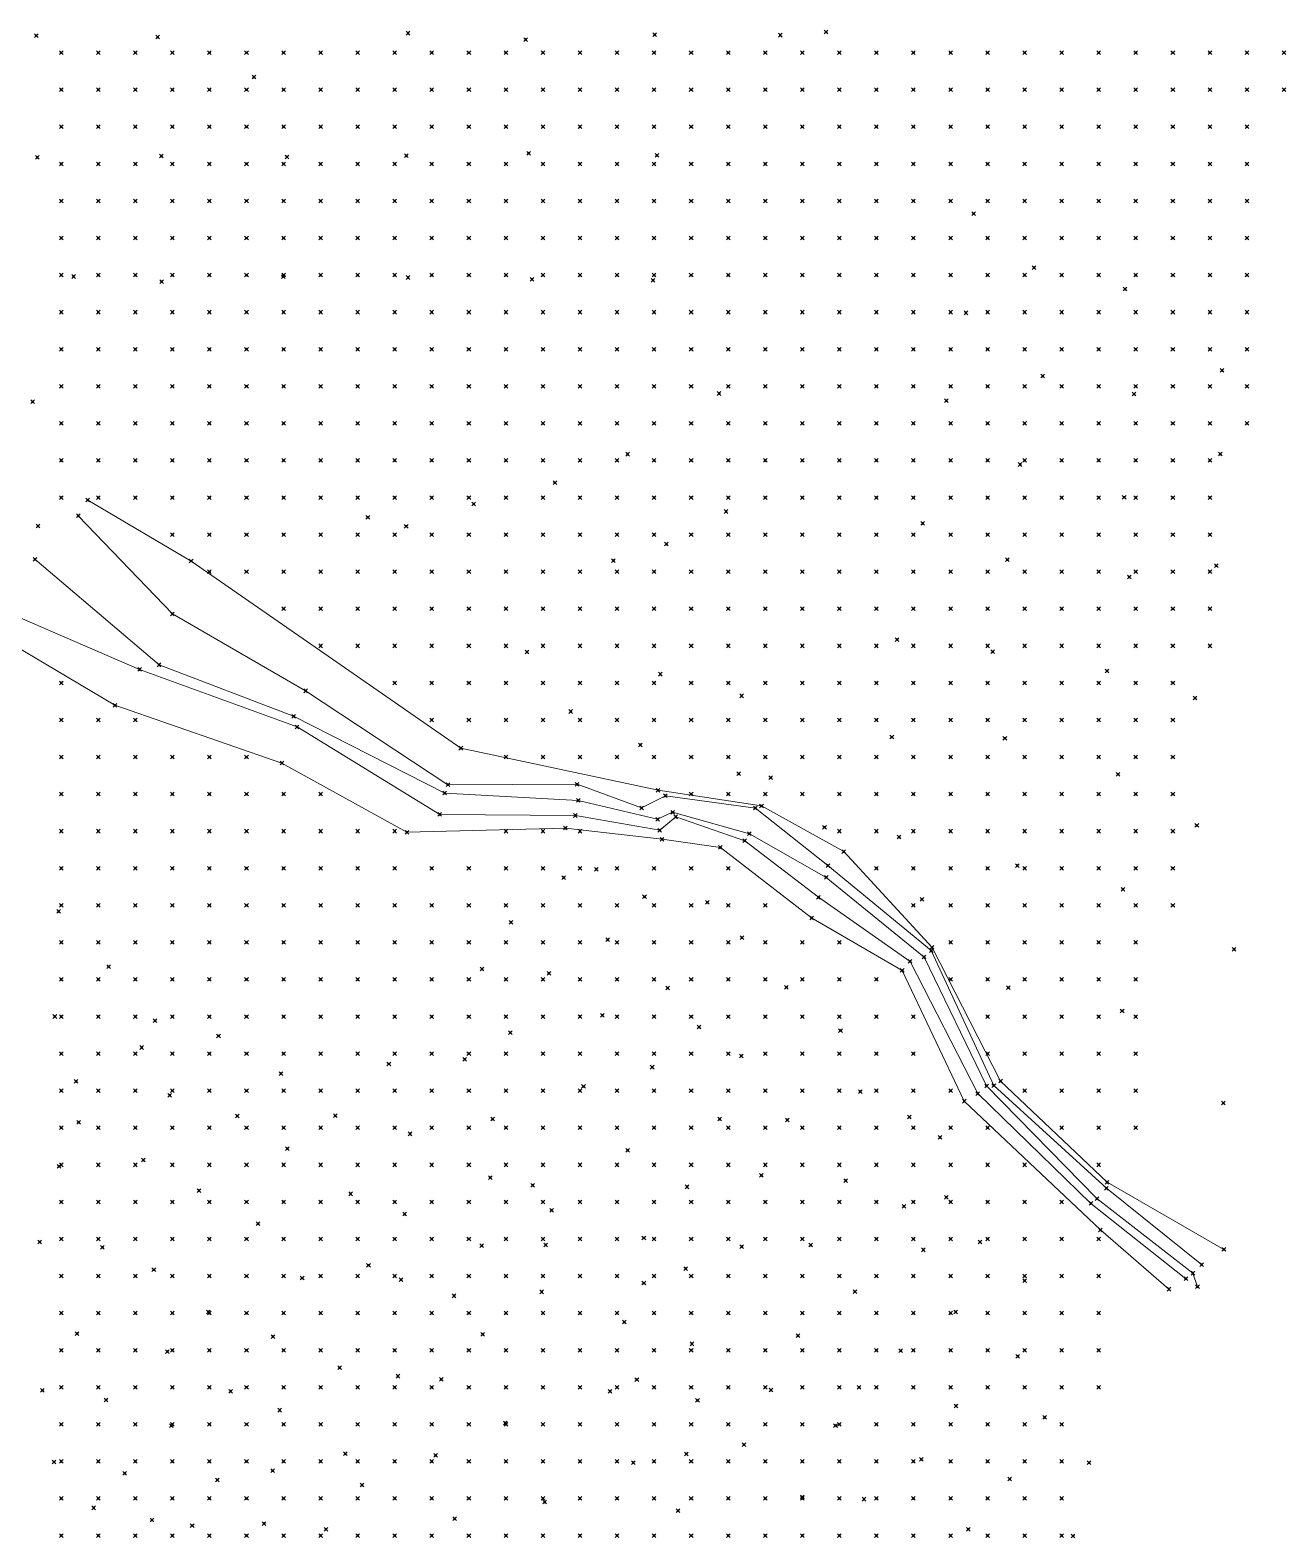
# Model space of a CAD drawing. Header units: metres. Extents: x 441556 to 446409, y 432338 to 461058.
# Drawn here: x 444402 to 444503.6, y 445588.4 to 445710.3 of the extents above; entities that cross this region are included whole.
import ezdxf

# ---------------------------------------------------------------- set-up
doc = ezdxf.new("R2010")
doc.units = ezdxf.units.M
doc.header["$MEASUREMENT"] = 0
doc.header["$PDMODE"] = 35
doc.header["$PDSIZE"] = 0.15
for name, color, linetype, lineweight in [('DTM-BRE-RevN_GRP_FIRUL APEI', 2, 'Continuous', 0), ('DTM-BRE-RevN_GRP_RAU', 2, 'Continuous', 0), ('DTM-BRE-RevN_GRP_TALUZ SUS', 2, 'Continuous', 0), ('DTM-NOK-RevN_LIDAR_co_lidar', 91, 'Continuous', 0), ('DTM-NOK-RevN_RTK', 32, 'Continuous', 0)]:
    doc.layers.add(name, color=color, linetype=linetype, lineweight=lineweight)

msp = doc.modelspace()

# ---------------------------------------------------------------- linework, layer by layer
at = {"layer": 'DTM-BRE-RevN_GRP_FIRUL APEI'}
for p, q in [((444412.394, 445658.998, 356.023), (444402.347, 445667.534, 354.566)), ((444423.278, 445654.833, 356.999), (444412.394, 445658.998, 356.023)), ((444435.517, 445648.619, 360.01), (444423.278, 445654.833, 356.999)), ((444446.33, 445648.023, 361.803), (444435.517, 445648.619, 360.01)), ((444452.743, 445646.498, 362.55), (444446.33, 445648.023, 361.803)), ((444453.956, 445647.064, 364.178), (444452.743, 445646.498, 362.55)), ((444460.178, 445645.336, 365.56), (444453.956, 445647.064, 364.178)), ((444466.397, 445641.799, 366.794), (444460.178, 445645.336, 365.56)), ((444474.322, 445635.35, 367.773), (444466.397, 445641.799, 366.794)), ((444479.375, 445624.933, 369.875), (444474.322, 445635.35, 367.773)), ((444488.311, 445615.809, 372.028), (444479.375, 445624.933, 369.875)), ((444496.077, 445609.78, 373.142), (444488.311, 445615.809, 372.028)), ((444496.451, 445608.676, 373.15), (444496.077, 445609.78, 373.142))]:
    msp.add_line(p, q, dxfattribs=at)
at = {"layer": 'DTM-BRE-RevN_GRP_RAU'}
for p, q in [((444413.469, 445663.121, 356.214), (444405.857, 445671.054, 355.058)), ((444399.519, 445663.51, 355.121), (444410.822, 445658.626, 356.073)), ((444424.257, 445656.894, 357.366), (444413.469, 445663.121, 356.214)), ((444410.822, 445658.626, 356.073), (444423.559, 445653.977, 357.198)), ((444435.775, 445649.301, 360.225), (444424.257, 445656.894, 357.366)), ((444423.559, 445653.977, 357.198), (444435.109, 445646.895, 360.776)), ((444446.232, 445649.33, 361.868), (444435.775, 445649.301, 360.225)), ((444451.452, 445647.417, 362.729), (444446.232, 445649.33, 361.868)), ((444453.378, 445648.402, 364.494), (444451.452, 445647.417, 362.729)), ((444460.659, 445647.412, 365.685), (444453.378, 445648.402, 364.494)), ((444435.109, 445646.895, 360.776), (444446.099, 445646.809, 361.998)), ((444446.099, 445646.809, 361.998), (444452.923, 445645.614, 363.025)), ((444452.923, 445645.614, 363.025), (444454.213, 445646.701, 364.562)), ((444454.213, 445646.701, 364.562), (444459.797, 445644.768, 365.849)), ((444466.537, 445642.759, 367.025), (444460.659, 445647.412, 365.685)), ((444459.797, 445644.768, 365.849), (444465.769, 445640.197, 366.917)), ((444474.894, 445635.874, 368.031), (444466.537, 445642.759, 367.025)), ((444465.769, 445640.197, 366.917), (444473.187, 445635.005, 367.981)), ((444479.964, 445624.957, 370.139), (444474.894, 445635.874, 368.031)), ((444473.187, 445635.005, 367.981), (444478.657, 445624.306, 370.086)), ((444489.072, 445616.649, 372.214), (444479.964, 445624.957, 370.139)), ((444478.657, 445624.306, 370.086), (444487.826, 445615.422, 372.306)), ((444496.782, 445610.479, 373.169), (444489.072, 445616.649, 372.214)), ((444487.826, 445615.422, 372.306), (444495.51, 445609.334, 373.323))]:
    msp.add_line(p, q, dxfattribs=at)
at = {"layer": 'DTM-BRE-RevN_GRP_TALUZ SUS'}
for p, q in [((444406.622, 445672.332, 357.71), (444414.992, 445667.397, 359.263)), ((444414.992, 445667.397, 359.263), (444436.82, 445652.254, 363.006)), ((444408.815, 445655.723, 358.748), (444398.358, 445661.925, 356.552)), ((444422.338, 445651.045, 360.394), (444408.815, 445655.723, 358.748)), ((444436.82, 445652.254, 363.006), (444452.78, 445648.849, 364.735)), ((444432.455, 445645.457, 362.547), (444422.338, 445651.045, 360.394)), ((444452.78, 445648.849, 364.735), (444461.156, 445647.577, 366.777)), ((444461.156, 445647.577, 366.777), (444467.812, 445643.884, 368.02)), ((444445.287, 445645.786, 364.503), (444432.455, 445645.457, 362.547)), ((444453.11, 445644.89, 365.68), (444445.287, 445645.786, 364.503)), ((444457.83, 445644.222, 366.595), (444453.11, 445644.89, 365.68)), ((444465.216, 445638.519, 368.068), (444457.83, 445644.222, 366.595)), ((444467.812, 445643.884, 368.02), (444474.964, 445636.13, 369.158)), ((444472.544, 445634.274, 368.477), (444465.216, 445638.519, 368.068)), ((444474.964, 445636.13, 369.158), (444480.509, 445625.32, 370.842)), ((444477.573, 445623.695, 371.152), (444472.544, 445634.274, 368.477)), ((444480.509, 445625.32, 370.842), (444489.131, 445617.139, 372.482)), ((444488.586, 445613.273, 372.852), (444477.573, 445623.695, 371.152)), ((444489.131, 445617.139, 372.482), (444498.58, 445611.702, 373.59)), ((444494.142, 445608.485, 373.384), (444488.586, 445613.273, 372.852))]:
    msp.add_line(p, q, dxfattribs=at)
at = {"layer": 'DTM-NOK-RevN_LIDAR_co_lidar'}
for p in [(444404.474, 445708.525, 354.224), (444407.473, 445708.525, 354.465), (444410.473, 445708.525, 354.851), (444413.472, 445708.525, 355.142), (444416.471, 445708.525, 355.356), (444419.471, 445708.525, 355.435), (444422.47, 445708.525, 355.544), (444425.469, 445708.525, 356.057), (444428.469, 445708.525, 356.603), (444431.468, 445708.525, 356.439), (444434.467, 445708.525, 356.629), (444437.467, 445708.525, 356.707), (444440.466, 445708.525, 356.756), (444443.465, 445708.525, 357.161), (444446.465, 445708.525, 357.36), (444449.464, 445708.525, 357.575), (444452.463, 445708.525, 358.106), (444455.463, 445708.525, 359.39), (444458.462, 445708.525, 361.027), (444461.461, 445708.525, 362.661), (444464.461, 445708.525, 364.41), (444467.46, 445708.525, 366.245), (444470.459, 445708.525, 368.192), (444473.459, 445708.525, 370.208), (444476.458, 445708.525, 372.234), (444479.457, 445708.525, 374.479), (444482.457, 445708.525, 376.478), (444485.456, 445708.525, 378.522), (444488.455, 445708.525, 380.519), (444491.455, 445708.525, 382.826), (444494.454, 445708.525, 384.521), (444497.453, 445708.525, 386.365), (444500.453, 445708.525, 388.018), (444503.452, 445708.525, 389.866), (444404.474, 445705.526, 354.37), (444407.473, 445705.526, 354.702), (444410.473, 445705.526, 355.044), (444413.472, 445705.526, 355.253), (444416.471, 445705.526, 355.497), (444419.471, 445705.526, 355.873), (444422.47, 445705.526, 356.108), (444425.469, 445705.526, 356.384), (444428.469, 445705.526, 356.854), (444431.468, 445705.526, 356.749), (444434.467, 445705.526, 357.064), (444437.467, 445705.526, 357.406), (444440.466, 445705.526, 357.479), (444443.465, 445705.526, 357.721), (444446.465, 445705.526, 357.843), (444449.464, 445705.526, 358.064), (444452.463, 445705.526, 358.473), (444455.463, 445705.526, 359.616), (444458.462, 445705.526, 361.123), (444461.461, 445705.526, 362.673), (444464.461, 445705.526, 364.381), (444467.46, 445705.526, 366.161), (444470.459, 445705.526, 368.005), (444473.459, 445705.526, 369.842), (444476.458, 445705.526, 372.008), (444479.457, 445705.526, 374.302), (444482.457, 445705.526, 376.317), (444485.456, 445705.526, 378.476), (444488.455, 445705.526, 380.415), (444491.455, 445705.526, 382.299), (444494.454, 445705.526, 384.169), (444497.453, 445705.526, 386.181), (444500.453, 445705.526, 387.843), (444503.452, 445705.526, 389.267), (444404.474, 445702.526, 354.489), (444407.473, 445702.526, 354.844), (444410.473, 445702.526, 355.18), (444413.472, 445702.526, 355.442), (444416.471, 445702.526, 355.94), (444419.471, 445702.526, 356.318), (444422.47, 445702.526, 356.561), (444425.469, 445702.526, 356.773), (444428.469, 445702.526, 356.984), (444431.468, 445702.526, 357.015), (444434.467, 445702.526, 357.168), (444437.467, 445702.526, 357.786), (444440.466, 445702.526, 358.042), (444443.465, 445702.526, 358.235), (444446.465, 445702.526, 358.339), (444449.464, 445702.526, 358.526), (444452.463, 445702.526, 358.862), (444455.463, 445702.526, 359.828), (444458.462, 445702.526, 361.262), (444461.461, 445702.526, 362.798), (444464.461, 445702.526, 364.418), (444467.46, 445702.526, 366.092), (444470.459, 445702.526, 367.82), (444473.459, 445702.526, 369.583), (444476.458, 445702.526, 371.538), (444479.457, 445702.526, 374.034), (444482.457, 445702.526, 376.142), (444485.456, 445702.526, 378.253), (444488.455, 445702.526, 380.134), (444491.455, 445702.526, 382.106), (444494.454, 445702.526, 383.829), (444497.453, 445702.526, 385.755), (444500.453, 445702.526, 387.415), (444404.474, 445699.527, 354.695), (444407.473, 445699.527, 354.967), (444410.473, 445699.527, 355.303), (444413.472, 445699.527, 355.794), (444416.471, 445699.527, 356.381), (444419.471, 445699.527, 356.612), (444422.47, 445699.527, 356.855), (444425.469, 445699.527, 357.039), (444428.469, 445699.527, 357.182), (444431.468, 445699.527, 357.292), (444434.467, 445699.527, 357.476), (444437.467, 445699.527, 357.859), (444440.466, 445699.527, 358.363), (444443.465, 445699.527, 358.718), (444446.465, 445699.527, 358.86), (444449.464, 445699.527, 358.99), (444452.463, 445699.527, 359.277), (444455.463, 445699.527, 360.178), (444458.462, 445699.527, 361.439), (444461.461, 445699.527, 362.795), (444464.461, 445699.527, 364.401), (444467.46, 445699.527, 366.093), (444470.459, 445699.527, 367.758), (444473.459, 445699.527, 369.596), (444476.458, 445699.527, 371.509), (444479.457, 445699.527, 373.786), (444482.457, 445699.527, 375.889), (444485.456, 445699.527, 377.757), (444488.455, 445699.527, 379.631), (444491.455, 445699.527, 381.459), (444494.454, 445699.527, 383.277), (444497.453, 445699.527, 385.041), (444500.453, 445699.527, 386.518), (444404.474, 445696.528, 354.896), (444407.473, 445696.528, 355.134), (444410.473, 445696.528, 355.51), (444413.472, 445696.528, 356.1), (444416.471, 445696.528, 356.61), (444419.471, 445696.528, 356.94), (444422.47, 445696.528, 357.206), (444425.469, 445696.528, 357.393), (444428.469, 445696.528, 357.583), (444431.468, 445696.528, 357.735), (444434.467, 445696.528, 357.943), (444437.467, 445696.528, 358.141), (444440.466, 445696.528, 358.404), (444443.465, 445696.528, 358.972), (444446.465, 445696.528, 359.297), (444449.464, 445696.528, 359.47), (444452.463, 445696.528, 359.739), (444455.463, 445696.528, 360.562), (444458.462, 445696.528, 361.759), (444461.461, 445696.528, 363.071), (444464.461, 445696.528, 364.603), (444467.46, 445696.528, 366.233), (444470.459, 445696.528, 367.841), (444473.459, 445696.528, 369.547), (444476.458, 445696.528, 371.355), (444479.457, 445696.528, 373.459), (444482.457, 445696.528, 375.343), (444485.456, 445696.528, 377.305), (444488.455, 445696.528, 379.243), (444491.455, 445696.528, 380.82), (444494.454, 445696.528, 382.623), (444497.453, 445696.528, 384.389), (444500.453, 445696.528, 385.851), (444404.474, 445693.528, 355.137), (444407.473, 445693.528, 355.386), (444410.473, 445693.528, 355.884), (444413.472, 445693.528, 356.29), (444416.471, 445693.528, 356.642), (444419.471, 445693.528, 357.136), (444422.47, 445693.528, 357.522), (444425.469, 445693.528, 357.788), (444428.469, 445693.528, 358.001), (444431.468, 445693.528, 358.175), (444434.467, 445693.528, 358.458), (444437.467, 445693.528, 358.642), (444440.466, 445693.528, 358.684), (444443.465, 445693.528, 359.111), (444446.465, 445693.528, 359.608), (444449.464, 445693.528, 359.882), (444452.463, 445693.528, 360.111), (444455.463, 445693.528, 360.857), (444458.462, 445693.528, 362.06), (444461.461, 445693.528, 363.401), (444464.461, 445693.528, 364.842), (444467.46, 445693.528, 366.415), (444470.459, 445693.528, 368.083), (444473.459, 445693.528, 369.715), (444476.458, 445693.528, 371.389), (444479.457, 445693.528, 373.321), (444482.457, 445693.528, 375.296), (444485.456, 445693.528, 377.454), (444488.455, 445693.528, 379.195), (444491.455, 445693.528, 380.429), (444494.454, 445693.528, 382.277), (444497.453, 445693.528, 384.062), (444500.453, 445693.528, 385.452), (444404.474, 445690.529, 355.628), (444407.473, 445690.529, 355.733), (444410.473, 445690.529, 356.238), (444413.472, 445690.529, 356.546), (444416.471, 445690.529, 356.822), (444419.471, 445690.529, 357.236), (444422.47, 445690.529, 357.712), (444425.469, 445690.529, 358.01), (444428.469, 445690.529, 358.277), (444431.468, 445690.529, 358.452), (444434.467, 445690.529, 358.785), (444437.467, 445690.529, 359.14), (444440.466, 445690.529, 359.165), (444443.465, 445690.529, 359.316), (444446.465, 445690.529, 359.841), (444449.464, 445690.529, 360.184), (444452.463, 445690.529, 360.486), (444455.463, 445690.529, 361.19), (444458.462, 445690.529, 362.315), (444461.461, 445690.529, 363.588), (444464.461, 445690.529, 365.015), (444467.46, 445690.529, 366.656), (444470.459, 445690.529, 368.301), (444473.459, 445690.529, 369.94), (444476.458, 445690.529, 371.647), (444479.457, 445690.529, 373.518), (444482.457, 445690.529, 375.287), (444485.456, 445690.529, 377.076), (444488.455, 445690.529, 378.804), (444491.455, 445690.529, 380.336), (444494.454, 445690.529, 382.085), (444497.453, 445690.529, 383.837), (444500.453, 445690.529, 385.487), (444404.474, 445687.53, 356.169), (444407.473, 445687.53, 356.217), (444410.473, 445687.53, 356.592), (444413.472, 445687.53, 356.916), (444416.471, 445687.53, 357.121), (444419.471, 445687.53, 357.427), (444422.47, 445687.53, 357.884), (444425.469, 445687.53, 358.259), (444428.469, 445687.53, 358.556), (444431.468, 445687.53, 358.738), (444434.467, 445687.53, 359.025), (444437.467, 445687.53, 359.499), (444440.466, 445687.53, 359.763), (444443.465, 445687.53, 359.725), (444446.465, 445687.53, 360.02), (444449.464, 445687.53, 360.393), (444452.463, 445687.53, 360.855), (444455.463, 445687.53, 361.574), (444458.462, 445687.53, 362.647), (444461.461, 445687.53, 363.866), (444464.461, 445687.53, 365.253), (444467.46, 445687.53, 366.908), (444470.459, 445687.53, 368.508), (444473.459, 445687.53, 370.074), (444476.458, 445687.53, 371.741), (444479.457, 445687.53, 373.555), (444482.457, 445687.53, 375.254), (444485.456, 445687.53, 376.891), (444488.455, 445687.53, 378.609), (444491.455, 445687.53, 380.393), (444494.454, 445687.53, 382.198), (444497.453, 445687.53, 383.786), (444500.453, 445687.53, 385.347), (444404.474, 445684.53, 356.453), (444407.473, 445684.53, 356.783), (444410.473, 445684.53, 357.094), (444413.472, 445684.53, 357.39), (444416.471, 445684.53, 357.556), (444419.471, 445684.53, 357.731), (444422.47, 445684.53, 358.173), (444425.469, 445684.53, 358.605), (444428.469, 445684.53, 358.905), (444431.468, 445684.53, 359.17), (444434.467, 445684.53, 359.365), (444437.467, 445684.53, 359.81), (444440.466, 445684.53, 360.28), (444443.465, 445684.53, 360.285), (444446.465, 445684.53, 360.309), (444449.464, 445684.53, 360.735), (444452.463, 445684.53, 361.341), (444455.463, 445684.53, 362.039), (444458.462, 445684.53, 363.047), (444461.461, 445684.53, 364.262), (444464.461, 445684.53, 365.613), (444467.46, 445684.53, 367.163), (444470.459, 445684.53, 368.741), (444473.459, 445684.53, 370.283), (444476.458, 445684.53, 371.761), (444479.457, 445684.53, 373.6), (444482.457, 445684.53, 375.374), (444485.456, 445684.53, 376.994), (444488.455, 445684.53, 378.532), (444491.455, 445684.53, 380.372), (444494.454, 445684.53, 382.147), (444497.453, 445684.53, 383.786), (444500.453, 445684.53, 385.273), (444404.474, 445681.531, 355.956), (444407.473, 445681.531, 357.236), (444410.473, 445681.531, 357.613), (444413.472, 445681.531, 357.899), (444416.471, 445681.531, 358.025), (444419.471, 445681.531, 358.153), (444422.47, 445681.531, 358.539), (444425.469, 445681.531, 358.984), (444428.469, 445681.531, 359.307), (444431.468, 445681.531, 359.742), (444434.467, 445681.531, 359.894), (444437.467, 445681.531, 360.228), (444440.466, 445681.531, 360.716), (444443.465, 445681.531, 360.891), (444446.465, 445681.531, 360.786), (444449.464, 445681.531, 361.167), (444452.463, 445681.531, 361.802), (444455.463, 445681.531, 362.513), (444458.462, 445681.531, 363.492), (444461.461, 445681.531, 364.731), (444464.461, 445681.531, 366.156), (444467.46, 445681.531, 367.708), (444470.459, 445681.531, 369.226), (444473.459, 445681.531, 370.705), (444476.458, 445681.531, 372.222), (444479.457, 445681.531, 373.921), (444482.457, 445681.531, 375.622), (444485.456, 445681.531, 377.139), (444488.455, 445681.531, 378.739), (444491.455, 445681.531, 380.478), (444494.454, 445681.531, 382.178), (444497.453, 445681.531, 383.743), (444500.453, 445681.531, 385.295), (444404.474, 445678.532, 355.651), (444407.473, 445678.532, 357.553), (444410.473, 445678.532, 357.882), (444413.472, 445678.532, 358.199), (444416.471, 445678.532, 358.416), (444419.471, 445678.532, 358.645), (444422.47, 445678.532, 358.983), (444425.469, 445678.532, 359.388), (444428.469, 445678.532, 359.783), (444431.468, 445678.532, 360.275), (444434.467, 445678.532, 360.521), (444437.467, 445678.532, 360.739), (444440.466, 445678.532, 361.078), (444443.465, 445678.532, 361.434), (444446.465, 445678.532, 361.371), (444449.464, 445678.532, 361.546), (444452.463, 445678.532, 362.15), (444455.463, 445678.532, 362.921), (444458.462, 445678.532, 363.886), (444461.461, 445678.532, 365.16), (444464.461, 445678.532, 366.716), (444467.46, 445678.532, 368.338), (444470.459, 445678.532, 369.817), (444473.459, 445678.532, 371.331), (444476.458, 445678.532, 372.936), (444479.457, 445678.532, 374.417), (444482.457, 445678.532, 376.032), (444485.456, 445678.532, 377.541), (444488.455, 445678.532, 379.249), (444491.455, 445678.532, 380.834), (444494.454, 445678.532, 382.391), (444497.453, 445678.532, 383.893), (444500.453, 445678.532, 385.388), (444404.474, 445675.532, 355.674), (444407.473, 445675.532, 357.817), (444410.473, 445675.532, 358.077), (444413.472, 445675.532, 358.332), (444416.471, 445675.532, 358.668), (444419.471, 445675.532, 359.065), (444422.47, 445675.532, 359.564), (444425.469, 445675.532, 359.793), (444428.469, 445675.532, 360.143), (444431.468, 445675.532, 360.616), (444434.467, 445675.532, 361.06), (444437.467, 445675.532, 361.306), (444440.466, 445675.532, 361.452), (444443.465, 445675.532, 361.822), (444446.465, 445675.532, 361.927), (444449.464, 445675.532, 361.937), (444452.463, 445675.532, 362.481), (444455.463, 445675.532, 363.251), (444458.462, 445675.532, 364.169), (444461.461, 445675.532, 365.468), (444464.461, 445675.532, 367.174), (444467.46, 445675.532, 368.94), (444470.459, 445675.532, 370.451), (444473.459, 445675.532, 372.052), (444476.458, 445675.532, 373.61), (444479.457, 445675.532, 375.046), (444482.457, 445675.532, 376.63), (444485.456, 445675.532, 378.232), (444488.455, 445675.532, 379.745), (444491.455, 445675.532, 381.213), (444494.454, 445675.532, 382.622), (444497.453, 445675.532, 384.083), (444404.474, 445672.533, 355.002), (444407.473, 445672.533, 357.094), (444410.473, 445672.533, 358.128), (444413.472, 445672.533, 358.579), (444416.471, 445672.533, 358.909), (444419.471, 445672.533, 359.358), (444422.47, 445672.533, 359.909), (444425.469, 445672.533, 360.196), (444428.469, 445672.533, 360.483), (444431.468, 445672.533, 360.949), (444434.467, 445672.533, 361.518), (444437.467, 445672.533, 361.984), (444440.466, 445672.533, 361.996), (444443.465, 445672.533, 362.2), (444446.465, 445672.533, 362.432), (444449.464, 445672.533, 362.458), (444452.463, 445672.533, 362.842), (444455.463, 445672.533, 363.551), (444458.462, 445672.533, 364.502), (444461.461, 445672.533, 365.955), (444464.461, 445672.533, 367.902), (444467.46, 445672.533, 369.823), (444470.459, 445672.533, 371.388), (444473.459, 445672.533, 372.928), (444476.458, 445672.533, 374.429), (444479.457, 445672.533, 375.851), (444482.457, 445672.533, 377.313), (444485.456, 445672.533, 378.977), (444488.455, 445672.533, 380.252), (444491.455, 445672.533, 381.549), (444494.454, 445672.533, 382.944), (444497.453, 445672.533, 384.205), (444413.472, 445669.534, 358.634), (444416.471, 445669.534, 359.233), (444419.471, 445669.534, 359.608), (444422.47, 445669.534, 359.99), (444425.469, 445669.534, 360.588), (444428.469, 445669.534, 361.016), (444431.468, 445669.534, 361.408), (444434.467, 445669.534, 362.001), (444437.467, 445669.534, 362.662), (444440.466, 445669.534, 362.699), (444443.465, 445669.534, 362.738), (444446.465, 445669.534, 362.987), (444449.464, 445669.534, 363.134), (444452.463, 445669.534, 363.267), (444455.463, 445669.534, 363.82), (444458.462, 445669.534, 364.857), (444461.461, 445669.534, 366.626), (444464.461, 445669.534, 368.81), (444467.46, 445669.534, 370.641), (444470.459, 445669.534, 372.274), (444473.459, 445669.534, 373.86), (444476.458, 445669.534, 375.283), (444479.457, 445669.534, 376.624), (444482.457, 445669.534, 378.003), (444485.456, 445669.534, 379.582), (444488.455, 445669.534, 380.762), (444491.455, 445669.534, 381.913), (444494.454, 445669.534, 383.145), (444497.453, 445669.534, 384.354), (444416.471, 445666.534, 359.195), (444419.471, 445666.534, 359.922), (444422.47, 445666.534, 360.37), (444425.469, 445666.534, 360.823), (444428.469, 445666.534, 361.337), (444431.468, 445666.534, 361.771), (444434.467, 445666.534, 362.384), (444437.467, 445666.534, 363.064), (444440.466, 445666.534, 363.328), (444443.465, 445666.534, 363.257), (444446.465, 445666.534, 363.495), (444449.464, 445666.534, 363.771), (444452.463, 445666.534, 363.742), (444455.463, 445666.534, 364.044), (444458.462, 445666.534, 365.088), (444461.461, 445666.534, 367.019), (444464.461, 445666.534, 369.237), (444467.46, 445666.534, 370.985), (444470.459, 445666.534, 372.644), (444473.459, 445666.534, 374.348), (444476.458, 445666.534, 375.794), (444479.457, 445666.534, 377.067), (444482.457, 445666.534, 378.459), (444485.456, 445666.534, 379.764), (444488.455, 445666.534, 380.839), (444491.455, 445666.534, 381.862), (444494.454, 445666.534, 382.814), (444497.453, 445666.534, 383.885), (444422.47, 445663.535, 360.559), (444425.469, 445663.535, 360.98), (444428.469, 445663.535, 361.531), (444431.468, 445663.535, 362.038), (444434.467, 445663.535, 362.598), (444437.467, 445663.535, 363.223), (444440.466, 445663.535, 363.63), (444443.465, 445663.535, 363.668), (444446.465, 445663.535, 363.839), (444449.464, 445663.535, 364.145), (444452.463, 445663.535, 364.205), (444455.463, 445663.535, 364.399), (444458.462, 445663.535, 365.399), (444461.461, 445663.535, 367.287), (444464.461, 445663.535, 369.434), (444467.46, 445663.535, 371.217), (444470.459, 445663.535, 372.749), (444473.459, 445663.535, 374.349), (444476.458, 445663.535, 375.788), (444479.457, 445663.535, 376.999), (444482.457, 445663.535, 378.168), (444485.456, 445663.535, 379.179), (444488.455, 445663.535, 380.031), (444491.455, 445663.535, 380.803), (444494.454, 445663.535, 381.645), (444497.453, 445663.535, 382.567), (444425.469, 445660.536, 361.18), (444428.469, 445660.536, 361.872), (444431.468, 445660.536, 362.301), (444434.467, 445660.536, 362.867), (444437.467, 445660.536, 363.485), (444440.466, 445660.536, 364.018), (444443.465, 445660.536, 364.135), (444446.465, 445660.536, 364.323), (444449.464, 445660.536, 364.606), (444452.463, 445660.536, 364.73), (444455.463, 445660.536, 364.712), (444458.462, 445660.536, 365.421), (444461.461, 445660.536, 367.181), (444464.461, 445660.536, 369.22), (444467.46, 445660.536, 370.916), (444470.459, 445660.536, 372.372), (444473.459, 445660.536, 373.843), (444476.458, 445660.536, 375.098), (444479.457, 445660.536, 376.07), (444482.457, 445660.536, 377.055), (444485.456, 445660.536, 377.811), (444488.455, 445660.536, 378.527), (444491.455, 445660.536, 379.248), (444494.454, 445660.536, 380.084), (444497.453, 445660.536, 381.056), (444404.474, 445657.536, 357.971), (444431.468, 445657.536, 362.294), (444434.467, 445657.536, 363.064), (444437.467, 445657.536, 363.674), (444440.466, 445657.536, 364.195), (444443.465, 445657.536, 364.53), (444446.465, 445657.536, 364.784), (444449.464, 445657.536, 365.038), (444452.463, 445657.536, 365.19), (444455.463, 445657.536, 365.123), (444458.462, 445657.536, 365.407), (444461.461, 445657.536, 366.545), (444464.461, 445657.536, 368.288), (444467.46, 445657.536, 370.027), (444470.459, 445657.536, 371.418), (444473.459, 445657.536, 372.668), (444476.458, 445657.536, 373.793), (444479.457, 445657.536, 374.575), (444482.457, 445657.536, 375.501), (444485.456, 445657.536, 376.37), (444488.455, 445657.536, 377.115), (444491.455, 445657.536, 377.961), (444494.454, 445657.536, 378.824), (444404.474, 445654.537, 357.987), (444407.473, 445654.537, 358.24), (444410.473, 445654.537, 357.937), (444434.467, 445654.537, 362.689), (444437.467, 445654.537, 363.444), (444440.466, 445654.537, 364.097), (444443.465, 445654.537, 364.602), (444446.465, 445654.537, 365.044), (444449.464, 445654.537, 365.245), (444452.463, 445654.537, 365.499), (444455.463, 445654.537, 365.641), (444458.462, 445654.537, 365.684), (444461.461, 445654.537, 366.225), (444464.461, 445654.537, 367.419), (444467.46, 445654.537, 368.801), (444470.459, 445654.537, 370.03), (444473.459, 445654.537, 371.089), (444476.458, 445654.537, 372.186), (444479.457, 445654.537, 373.116), (444482.457, 445654.537, 374.022), (444485.456, 445654.537, 375.062), (444488.455, 445654.537, 375.947), (444491.455, 445654.537, 376.657), (444494.454, 445654.537, 377.487), (444404.474, 445651.538, 357.918), (444407.473, 445651.538, 358.201), (444410.473, 445651.538, 358.532), (444413.472, 445651.538, 358.888), (444416.471, 445651.538, 359.203), (444419.471, 445651.538, 359.345), (444440.466, 445651.538, 363.027), (444443.465, 445651.538, 363.506), (444446.465, 445651.538, 364.508), (444449.464, 445651.538, 364.761), (444452.463, 445651.538, 365.349), (444455.463, 445651.538, 365.903), (444458.462, 445651.538, 366.074), (444461.461, 445651.538, 366.31), (444464.461, 445651.538, 366.877), (444467.46, 445651.538, 367.769), (444470.459, 445651.538, 368.802), (444473.459, 445651.538, 370.019), (444476.458, 445651.538, 371.087), (444479.457, 445651.538, 371.981), (444482.457, 445651.538, 372.843), (444485.456, 445651.538, 373.766), (444488.455, 445651.538, 374.547), (444491.455, 445651.538, 375.176), (444494.454, 445651.538, 376.038), (444404.474, 445648.538, 358.467), (444407.473, 445648.538, 358.809), (444410.473, 445648.538, 359.198), (444413.472, 445648.538, 359.423), (444416.471, 445648.538, 359.691), (444419.471, 445648.538, 360.058), (444422.47, 445648.538, 360.417), (444425.469, 445648.538, 360.929), (444455.463, 445648.538, 365.106), (444458.462, 445648.538, 365.646), (444461.461, 445648.538, 366.455), (444464.461, 445648.538, 367.047), (444467.46, 445648.538, 367.382), (444470.459, 445648.538, 368.033), (444473.459, 445648.538, 368.982), (444476.458, 445648.538, 369.86), (444479.457, 445648.538, 370.696), (444482.457, 445648.538, 371.604), (444485.456, 445648.538, 372.342), (444488.455, 445648.538, 372.939), (444491.455, 445648.538, 373.685), (444494.454, 445648.538, 374.53), (444404.474, 445645.539, 358.741), (444407.473, 445645.539, 359.351), (444410.473, 445645.539, 360.141), (444413.472, 445645.539, 360.779), (444416.471, 445645.539, 361.088), (444419.471, 445645.539, 361.265), (444422.47, 445645.539, 361.223), (444425.469, 445645.539, 361.35), (444428.469, 445645.539, 361.614), (444431.468, 445645.539, 361.777), (444440.466, 445645.539, 362.04), (444443.465, 445645.539, 362.67), (444446.465, 445645.539, 362.931), (444467.46, 445645.539, 367.594), (444470.459, 445645.539, 367.86), (444473.459, 445645.539, 368.376), (444476.458, 445645.539, 369.078), (444479.457, 445645.539, 369.737), (444482.457, 445645.539, 370.452), (444485.456, 445645.539, 371.155), (444488.455, 445645.539, 371.913), (444491.455, 445645.539, 372.432), (444494.454, 445645.539, 373.211), (444404.474, 445642.54, 358.974), (444407.473, 445642.54, 359.587), (444410.473, 445642.54, 360.429), (444413.472, 445642.54, 361.104), (444416.471, 445642.54, 361.709), (444419.471, 445642.54, 362.132), (444422.47, 445642.54, 362.321), (444425.469, 445642.54, 362.348), (444428.469, 445642.54, 362.353), (444431.468, 445642.54, 362.482), (444434.467, 445642.54, 362.834), (444437.467, 445642.54, 363.323), (444440.466, 445642.54, 363.857), (444443.465, 445642.54, 364.403), (444446.465, 445642.54, 364.991), (444449.464, 445642.54, 365.438), (444452.463, 445642.54, 365.896), (444455.463, 445642.54, 366.405), (444458.462, 445642.54, 366.436), (444470.459, 445642.54, 367.842), (444473.459, 445642.54, 368.477), (444476.458, 445642.54, 368.831), (444479.457, 445642.54, 369.372), (444482.457, 445642.54, 369.956), (444485.456, 445642.54, 370.557), (444488.455, 445642.54, 371.205), (444491.455, 445642.54, 371.803), (444494.454, 445642.54, 372.405), (444404.474, 445639.54, 359.344), (444407.473, 445639.54, 359.796), (444410.473, 445639.54, 360.458), (444413.472, 445639.54, 361.011), (444416.471, 445639.54, 361.659), (444419.471, 445639.54, 362.347), (444422.47, 445639.54, 362.703), (444425.469, 445639.54, 363.02), (444428.469, 445639.54, 363.404), (444431.468, 445639.54, 363.472), (444434.467, 445639.54, 363.423), (444437.467, 445639.54, 363.752), (444440.466, 445639.54, 364.29), (444443.465, 445639.54, 364.641), (444446.465, 445639.54, 365.054), (444449.464, 445639.54, 365.522), (444452.463, 445639.54, 366.158), (444455.463, 445639.54, 366.801), (444458.462, 445639.54, 367.133), (444461.461, 445639.54, 367.355), (444473.459, 445639.54, 368.13), (444476.458, 445639.54, 369.166), (444479.457, 445639.54, 369.44), (444482.457, 445639.54, 369.784), (444485.456, 445639.54, 370.23), (444488.455, 445639.54, 370.824), (444491.455, 445639.54, 371.444), (444494.454, 445639.54, 371.933), (444404.474, 445636.541, 359.586), (444407.473, 445636.541, 359.886), (444410.473, 445636.541, 360.341), (444413.472, 445636.541, 360.77), (444416.471, 445636.541, 361.396), (444419.471, 445636.541, 362.105), (444422.47, 445636.541, 362.612), (444425.469, 445636.541, 362.953), (444428.469, 445636.541, 363.379), (444431.468, 445636.541, 363.739), (444434.467, 445636.541, 364.237), (444437.467, 445636.541, 364.222), (444440.466, 445636.541, 364.574), (444443.465, 445636.541, 364.992), (444446.465, 445636.541, 365.444), (444449.464, 445636.541, 365.824), (444452.463, 445636.541, 366.241), (444455.463, 445636.541, 367.048), (444458.462, 445636.541, 367.632), (444461.461, 445636.541, 367.9), (444464.461, 445636.541, 368.169), (444467.46, 445636.541, 368.23), (444476.458, 445636.541, 369.123), (444479.457, 445636.541, 369.696), (444482.457, 445636.541, 370.076), (444485.456, 445636.541, 370.295), (444488.455, 445636.541, 370.72), (444491.455, 445636.541, 371.236), (444404.474, 445633.542, 359.826), (444407.473, 445633.542, 360.216), (444410.473, 445633.542, 360.643), (444413.472, 445633.542, 361.045), (444416.471, 445633.542, 361.328), (444419.471, 445633.542, 361.891), (444422.47, 445633.542, 362.492), (444425.469, 445633.542, 363.048), (444428.469, 445633.542, 363.684), (444431.468, 445633.542, 364.031), (444434.467, 445633.542, 364.943), (444437.467, 445633.542, 364.814), (444440.466, 445633.542, 364.82), (444443.465, 445633.542, 365.112), (444446.465, 445633.542, 365.7), (444449.464, 445633.542, 366.236), (444452.463, 445633.542, 366.649), (444455.463, 445633.542, 367.475), (444458.462, 445633.542, 367.874), (444461.461, 445633.542, 367.958), (444464.461, 445633.542, 368.387), (444467.46, 445633.542, 368.632), (444470.459, 445633.542, 368.532), (444476.458, 445633.542, 369.016), (444479.457, 445633.542, 370.026), (444482.457, 445633.542, 370.414), (444485.456, 445633.542, 370.567), (444488.455, 445633.542, 370.854), (444491.455, 445633.542, 371.204), (444404.474, 445630.542, 359.972), (444407.473, 445630.542, 360.444), (444410.473, 445630.542, 360.849), (444413.472, 445630.542, 361.178), (444416.471, 445630.542, 361.485), (444419.471, 445630.542, 361.925), (444422.47, 445630.542, 362.497), (444425.469, 445630.542, 363.069), (444428.469, 445630.542, 363.54), (444431.468, 445630.542, 363.965), (444434.467, 445630.542, 365.004), (444437.467, 445630.542, 364.971), (444440.466, 445630.542, 365.093), (444443.465, 445630.542, 365.264), (444446.465, 445630.542, 365.671), (444449.464, 445630.542, 366.322), (444452.463, 445630.542, 366.917), (444455.463, 445630.542, 367.473), (444458.462, 445630.542, 367.803), (444461.461, 445630.542, 368.088), (444464.461, 445630.542, 368.632), (444467.46, 445630.542, 369.106), (444470.459, 445630.542, 369.357), (444473.459, 445630.542, 369.392), (444479.457, 445630.542, 370.055), (444482.457, 445630.542, 370.785), (444485.456, 445630.542, 370.915), (444488.455, 445630.542, 371.152), (444491.455, 445630.542, 371.457), (444404.474, 445627.543, 360.016), (444407.473, 445627.543, 360.465), (444410.473, 445627.543, 360.857), (444413.472, 445627.543, 361.245), (444416.471, 445627.543, 361.632), (444419.471, 445627.543, 362.003), (444422.47, 445627.543, 362.415), (444425.469, 445627.543, 362.836), (444428.469, 445627.543, 363.263), (444431.468, 445627.543, 363.758), (444434.467, 445627.543, 364.435), (444437.467, 445627.543, 364.787), (444440.466, 445627.543, 365.203), (444443.465, 445627.543, 365.633), (444446.465, 445627.543, 365.92), (444449.464, 445627.543, 366.331), (444452.463, 445627.543, 366.903), (444455.463, 445627.543, 367.498), (444458.462, 445627.543, 367.922), (444461.461, 445627.543, 368.61), (444464.461, 445627.543, 369.378), (444467.46, 445627.543, 369.583), (444470.459, 445627.543, 369.696), (444473.459, 445627.543, 369.793), (444479.457, 445627.543, 370.055), (444482.457, 445627.543, 371.107), (444485.456, 445627.543, 371.591), (444488.455, 445627.543, 371.893), (444491.455, 445627.543, 371.754), (444404.474, 445624.543, 359.676), (444407.473, 445624.543, 360.133), (444410.473, 445624.543, 360.616), (444413.472, 445624.543, 361.131), (444416.471, 445624.543, 361.575), (444419.471, 445624.543, 361.957), (444422.47, 445624.543, 362.356), (444425.469, 445624.543, 362.717), (444428.469, 445624.543, 363.082), (444431.468, 445624.543, 363.53), (444434.467, 445624.543, 364.01), (444437.467, 445624.543, 364.621), (444440.466, 445624.543, 365.154), (444443.465, 445624.543, 365.749), (444446.465, 445624.543, 366.14), (444449.464, 445624.543, 366.461), (444452.463, 445624.543, 366.841), (444455.463, 445624.543, 367.389), (444458.462, 445624.543, 367.984), (444461.461, 445624.543, 368.625), (444464.461, 445624.543, 369.21), (444467.46, 445624.543, 369.563), (444470.459, 445624.543, 369.862), (444473.459, 445624.543, 370.181), (444476.458, 445624.543, 370.414), (444482.457, 445624.543, 371.08), (444485.456, 445624.543, 371.774), (444488.455, 445624.543, 372.286), (444491.455, 445624.543, 372.321), (444404.474, 445621.544, 359.345), (444407.473, 445621.544, 359.815), (444410.473, 445621.544, 360.424), (444413.472, 445621.544, 361.015), (444416.471, 445621.544, 361.478), (444419.471, 445621.544, 361.901), (444422.47, 445621.544, 362.285), (444425.469, 445621.544, 362.724), (444428.469, 445621.544, 363.111), (444431.468, 445621.544, 363.499), (444434.467, 445621.544, 363.952), (444437.467, 445621.544, 364.573), (444440.466, 445621.544, 365.155), (444443.465, 445621.544, 365.693), (444446.465, 445621.544, 366.366), (444449.464, 445621.544, 366.696), (444452.463, 445621.544, 366.926), (444455.463, 445621.544, 367.348), (444458.462, 445621.544, 368.02), (444461.461, 445621.544, 368.651), (444464.461, 445621.544, 369.137), (444467.46, 445621.544, 369.768), (444470.459, 445621.544, 370.381), (444473.459, 445621.544, 370.691), (444476.458, 445621.544, 370.941), (444479.457, 445621.544, 370.793), (444485.456, 445621.544, 371.372), (444488.455, 445621.544, 372.583), (444491.455, 445621.544, 373.128), (444404.474, 445618.545, 359.753), (444407.473, 445618.545, 360.094), (444410.473, 445618.545, 360.516), (444413.472, 445618.545, 360.989), (444416.471, 445618.545, 361.449), (444419.471, 445618.545, 361.903), (444422.47, 445618.545, 362.243), (444425.469, 445618.545, 362.711), (444428.469, 445618.545, 363.197), (444431.468, 445618.545, 363.602), (444434.467, 445618.545, 364.002), (444437.467, 445618.545, 364.482), (444440.466, 445618.545, 365.05), (444443.465, 445618.545, 365.657), (444446.465, 445618.545, 366.431), (444449.464, 445618.545, 366.82), (444452.463, 445618.545, 367.107), (444455.463, 445618.545, 367.484), (444458.462, 445618.545, 368.011), (444461.461, 445618.545, 368.67), (444464.461, 445618.545, 369.288), (444467.46, 445618.545, 369.907), (444470.459, 445618.545, 370.523), (444473.459, 445618.545, 370.841), (444476.458, 445618.545, 371.038), (444479.457, 445618.545, 371.28), (444482.457, 445618.545, 371.406), (444488.455, 445618.545, 372.412), (444404.474, 445615.545, 360.184), (444407.473, 445615.545, 360.462), (444410.473, 445615.545, 360.713), (444413.472, 445615.545, 361.046), (444416.471, 445615.545, 361.467), (444419.471, 445615.545, 361.858), (444422.47, 445615.545, 362.226), (444425.469, 445615.545, 362.707), (444428.469, 445615.545, 363.225), (444431.468, 445615.545, 363.681), (444434.467, 445615.545, 364.096), (444437.467, 445615.545, 364.524), (444440.466, 445615.545, 364.989), (444443.465, 445615.545, 365.541), (444446.465, 445615.545, 366.242), (444449.464, 445615.545, 366.833), (444452.463, 445615.545, 367.216), (444455.463, 445615.545, 367.673), (444458.462, 445615.545, 368.115), (444461.461, 445615.545, 368.609), (444464.461, 445615.545, 369.297), (444467.46, 445615.545, 369.934), (444470.459, 445615.545, 370.416), (444473.459, 445615.545, 370.765), (444476.458, 445615.545, 371), (444479.457, 445615.545, 371.481), (444482.457, 445615.545, 372.091), (444485.456, 445615.545, 372.296), (444404.474, 445612.546, 360.239), (444407.473, 445612.546, 360.587), (444410.473, 445612.546, 360.869), (444413.472, 445612.546, 361.157), (444416.471, 445612.546, 361.507), (444419.471, 445612.546, 361.865), (444422.47, 445612.546, 362.286), (444425.469, 445612.546, 362.812), (444428.469, 445612.546, 363.34), (444431.468, 445612.546, 363.873), (444434.467, 445612.546, 364.395), (444437.467, 445612.546, 364.809), (444440.466, 445612.546, 365.152), (444443.465, 445612.546, 365.513), (444446.465, 445612.546, 366.18), (444449.464, 445612.546, 366.888), (444452.463, 445612.546, 367.3), (444455.463, 445612.546, 367.804), (444458.462, 445612.546, 368.341), (444461.461, 445612.546, 368.704), (444464.461, 445612.546, 369.211), (444467.46, 445612.546, 369.901), (444470.459, 445612.546, 370.437), (444473.459, 445612.546, 370.846), (444476.458, 445612.546, 371.181), (444479.457, 445612.546, 371.575), (444482.457, 445612.546, 372.172), (444485.456, 445612.546, 372.67), (444488.455, 445612.546, 372.706), (444404.474, 445609.547, 360.427), (444407.473, 445609.547, 360.817), (444410.473, 445609.547, 361.111), (444413.472, 445609.547, 361.38), (444416.471, 445609.547, 361.669), (444419.471, 445609.547, 362.099), (444422.47, 445609.547, 362.502), (444425.469, 445609.547, 362.999), (444428.469, 445609.547, 363.57), (444431.468, 445609.547, 364.159), (444434.467, 445609.547, 364.703), (444437.467, 445609.547, 365.107), (444440.466, 445609.547, 365.49), (444443.465, 445609.547, 365.896), (444446.465, 445609.547, 366.501), (444449.464, 445609.547, 367.08), (444452.463, 445609.547, 367.503), (444455.463, 445609.547, 367.983), (444458.462, 445609.547, 368.633), (444461.461, 445609.547, 369.066), (444464.461, 445609.547, 369.291), (444467.46, 445609.547, 369.779), (444470.459, 445609.547, 370.492), (444473.459, 445609.547, 371.167), (444476.458, 445609.547, 371.607), (444479.457, 445609.547, 371.889), (444482.457, 445609.547, 372.269), (444485.456, 445609.547, 372.72), (444488.455, 445609.547, 373.179), (444404.474, 445606.547, 360.572), (444407.473, 445606.547, 361.015), (444410.473, 445606.547, 361.376), (444413.472, 445606.547, 361.659), (444416.471, 445606.547, 361.962), (444419.471, 445606.547, 362.43), (444422.47, 445606.547, 362.755), (444425.469, 445606.547, 363.115), (444428.469, 445606.547, 363.68), (444431.468, 445606.547, 364.264), (444434.467, 445606.547, 364.778), (444437.467, 445606.547, 365.28), (444440.466, 445606.547, 365.897), (444443.465, 445606.547, 366.404), (444446.465, 445606.547, 366.885), (444449.464, 445606.547, 367.303), (444452.463, 445606.547, 367.714), (444455.463, 445606.547, 368.222), (444458.462, 445606.547, 368.918), (444461.461, 445606.547, 369.487), (444464.461, 445606.547, 369.667), (444467.46, 445606.547, 369.862), (444470.459, 445606.547, 370.496), (444473.459, 445606.547, 371.363), (444476.458, 445606.547, 372.01), (444479.457, 445606.547, 372.298), (444482.457, 445606.547, 372.655), (444485.456, 445606.547, 372.934), (444488.455, 445606.547, 373.361), (444404.474, 445603.548, 360.477), (444407.473, 445603.548, 360.94), (444410.473, 445603.548, 361.39), (444413.472, 445603.548, 361.703), (444416.471, 445603.548, 362.094), (444419.471, 445603.548, 362.594), (444422.47, 445603.548, 363.028), (444425.469, 445603.548, 363.183), (444428.469, 445603.548, 363.664), (444431.468, 445603.548, 364.177), (444434.467, 445603.548, 364.733), (444437.467, 445603.548, 365.39), (444440.466, 445603.548, 366.149), (444443.465, 445603.548, 366.594), (444446.465, 445603.548, 367.06), (444449.464, 445603.548, 367.478), (444452.463, 445603.548, 367.879), (444455.463, 445603.548, 368.39), (444458.462, 445603.548, 369.05), (444461.461, 445603.548, 369.648), (444464.461, 445603.548, 369.952), (444467.46, 445603.548, 370.128), (444470.459, 445603.548, 370.519), (444473.459, 445603.548, 371.248), (444476.458, 445603.548, 372.143), (444479.457, 445603.548, 372.614), (444482.457, 445603.548, 373.156), (444485.456, 445603.548, 373.41), (444488.455, 445603.548, 373.789), (444404.474, 445600.549, 360.567), (444407.473, 445600.549, 360.905), (444410.473, 445600.549, 361.253), (444413.472, 445600.549, 361.582), (444416.471, 445600.549, 362.034), (444419.471, 445600.549, 362.573), (444422.47, 445600.549, 363.241), (444425.469, 445600.549, 363.425), (444428.469, 445600.549, 363.795), (444431.468, 445600.549, 364.113), (444434.467, 445600.549, 364.599), (444437.467, 445600.549, 365.38), (444440.466, 445600.549, 366.066), (444443.465, 445600.549, 366.589), (444446.465, 445600.549, 367.12), (444449.464, 445600.549, 367.674), (444452.463, 445600.549, 368.121), (444455.463, 445600.549, 368.579), (444458.462, 445600.549, 369.136), (444461.461, 445600.549, 369.598), (444464.461, 445600.549, 369.942), (444467.46, 445600.549, 370.343), (444470.459, 445600.549, 370.8), (444473.459, 445600.549, 371.333), (444476.458, 445600.549, 371.98), (444479.457, 445600.549, 372.711), (444482.457, 445600.549, 373.482), (444485.456, 445600.549, 373.86), (444488.455, 445600.549, 374.366), (444404.474, 445597.549, 360.61), (444407.473, 445597.549, 360.947), (444410.473, 445597.549, 361.287), (444413.472, 445597.549, 361.67), (444416.471, 445597.549, 362.185), (444419.471, 445597.549, 362.612), (444422.47, 445597.549, 363.013), (444425.469, 445597.549, 363.652), (444428.469, 445597.549, 363.982), (444431.468, 445597.549, 364.189), (444434.467, 445597.549, 364.536), (444437.467, 445597.549, 365.14), (444440.466, 445597.549, 365.74), (444443.465, 445597.549, 366.436), (444446.465, 445597.549, 367.009), (444449.464, 445597.549, 367.695), (444452.463, 445597.549, 368.183), (444455.463, 445597.549, 368.622), (444458.462, 445597.549, 369.06), (444461.461, 445597.549, 369.448), (444464.461, 445597.549, 369.906), (444467.46, 445597.549, 370.417), (444470.459, 445597.549, 370.994), (444473.459, 445597.549, 371.605), (444476.458, 445597.549, 372.03), (444479.457, 445597.549, 372.701), (444482.457, 445597.549, 373.45), (444485.456, 445597.549, 374.054), (444404.474, 445594.55, 360.692), (444407.473, 445594.55, 361.054), (444410.473, 445594.55, 361.43), (444413.472, 445594.55, 361.826), (444416.471, 445594.55, 362.424), (444419.471, 445594.55, 362.784), (444422.47, 445594.55, 363.109), (444425.469, 445594.55, 363.559), (444428.469, 445594.55, 364.006), (444431.468, 445594.55, 364.293), (444434.467, 445594.55, 364.638), (444437.467, 445594.55, 365.087), (444440.466, 445594.55, 365.61), (444443.465, 445594.55, 366.269), (444446.465, 445594.55, 367.004), (444449.464, 445594.55, 367.79), (444452.463, 445594.55, 368.221), (444455.463, 445594.55, 368.577), (444458.462, 445594.55, 369.015), (444461.461, 445594.55, 369.476), (444464.461, 445594.55, 369.975), (444467.46, 445594.55, 370.459), (444470.459, 445594.55, 371.09), (444473.459, 445594.55, 371.898), (444476.458, 445594.55, 372.368), (444479.457, 445594.55, 372.798), (444482.457, 445594.55, 373.575), (444485.456, 445594.55, 374.157), (444404.474, 445591.551, 360.766), (444407.473, 445591.551, 361.228), (444410.473, 445591.551, 361.59), (444413.472, 445591.551, 362.065), (444416.471, 445591.551, 362.624), (444419.471, 445591.551, 362.919), (444422.47, 445591.551, 363.295), (444425.469, 445591.551, 363.712), (444428.469, 445591.551, 364.08), (444431.468, 445591.551, 364.439), (444434.467, 445591.551, 364.822), (444437.467, 445591.551, 365.216), (444440.466, 445591.551, 365.655), (444443.465, 445591.551, 366.088), (444446.465, 445591.551, 367.043), (444449.464, 445591.551, 367.941), (444452.463, 445591.551, 368.432), (444455.463, 445591.551, 368.872), (444458.462, 445591.551, 369.396), (444461.461, 445591.551, 369.891), (444464.461, 445591.551, 370.299), (444467.46, 445591.551, 370.686), (444470.459, 445591.551, 371.233), (444473.459, 445591.551, 371.911), (444476.458, 445591.551, 372.5), (444479.457, 445591.551, 372.902), (444482.457, 445591.551, 373.21), (444485.456, 445591.551, 373.914), (444404.474, 445588.551, 360.909), (444407.473, 445588.551, 361.337), (444410.473, 445588.551, 361.639), (444413.472, 445588.551, 362.116), (444416.471, 445588.551, 362.741), (444419.471, 445588.551, 363.035), (444422.47, 445588.551, 363.389), (444425.469, 445588.551, 363.845), (444428.469, 445588.551, 364.147), (444431.468, 445588.551, 364.56), (444434.467, 445588.551, 364.881), (444437.467, 445588.551, 365.416), (444440.466, 445588.551, 365.802), (444443.465, 445588.551, 366.19), (444446.465, 445588.551, 366.913), (444449.464, 445588.551, 367.9), (444452.463, 445588.551, 368.432), (444455.463, 445588.551, 368.935), (444458.462, 445588.551, 369.577), (444461.461, 445588.551, 370.157), (444464.461, 445588.551, 370.507), (444467.46, 445588.551, 370.786), (444470.459, 445588.551, 371.41), (444473.459, 445588.551, 372.006), (444476.458, 445588.551, 372.534), (444479.457, 445588.551, 373.035), (444482.457, 445588.551, 373.355), (444485.456, 445588.551, 373.681)]:
    msp.add_point(p, dxfattribs=at)
at = {"layer": 'DTM-NOK-RevN_RTK'}
for p in [(444402.451, 445709.902, 354.198), (444432.544, 445710.102, 356.488), (444452.518, 445709.977, 357.852), (444462.679, 445709.939, 363.314), (444466.389, 445710.196, 365.549), (444412.285, 445709.781, 355.086), (444442.069, 445709.587, 356.745), (444420.066, 445706.546, 356.192), (444412.587, 445700.153, 355.471), (444432.412, 445700.182, 357.501), (444442.299, 445700.39, 358.65), (444452.688, 445700.214, 359.415), (444402.537, 445700.045, 354.506), (444422.745, 445700.092, 357.02), (444478.328, 445695.493, 372.794), (444405.471, 445690.417, 355.554), (444422.451, 445690.406, 357.87), (444483.218, 445691.134, 375.645), (444412.597, 445690.002, 356.642), (444432.544, 445690.336, 358.707), (444442.58, 445690.189, 359.422), (444452.377, 445690.117, 360.672), (444490.591, 445689.397, 379.859), (444477.699, 445687.477, 372.545), (444483.918, 445682.358, 376.297), (444498.435, 445682.815, 384.322), (444457.725, 445680.951, 363.016), (444491.32, 445680.9, 380.409), (444402.157, 445680.278, 353.659), (444476.121, 445680.368, 372.406), (444450.316, 445676.04, 361.824), (444498.287, 445676.045, 384.615), (444482.088, 445675.206, 376.613), (444444.433, 445673.736, 362.29), (444406.622, 445672.332, 357.71), (444490.512, 445672.551, 381.229), (444405.857, 445671.054, 355.058), (444429.29, 445670.925, 360.856), (444437.862, 445672.009, 362.29), (444458.287, 445671.403, 364.361), (444402.598, 445670.223, 354.831), (444432.394, 445670.211, 361.556), (444474.205, 445670.437, 374.031), (444453.463, 445668.767, 363.367), (444402.347, 445667.534, 354.566), (444414.992, 445667.397, 359.263), (444449.175, 445667.433, 364.019), (444481.068, 445667.501, 377.967), (444490.924, 445666.109, 381.851), (444497.964, 445667.017, 384.344), (444413.469, 445663.121, 356.214), (444442.181, 445660.041, 364.522), (444472.134, 445661.036, 373.207), (444479.876, 445660.053, 376.006), (444412.394, 445658.998, 356.023), (444410.822, 445658.626, 356.073), (444452.969, 445658.241, 365.48), (444489.125, 445658.504, 377.635), (444424.257, 445656.894, 357.366), (444459.546, 445656.488, 365.469), (444496.255, 445656.311, 378.844), (444408.815, 445655.723, 358.748), (444445.719, 445655.222, 365.264), (444423.278, 445654.833, 356.999), (444423.559, 445653.977, 357.198), (444471.708, 445653.155, 369.58), (444480.854, 445653.053, 373.088), (444436.82, 445652.254, 363.006), (444451.35, 445652.52, 365.82), (444422.338, 445651.045, 360.394), (444459.313, 445650.182, 366.463), (444490.024, 445650.142, 374.167), (444435.775, 445649.301, 360.225), (444446.232, 445649.33, 361.868), (444461.911, 445649.868, 366.783), (444435.517, 445648.619, 360.01), (444446.33, 445648.023, 361.803), (444452.78, 445648.849, 364.735), (444453.378, 445648.402, 364.494), (444435.109, 445646.895, 360.776), (444446.099, 445646.809, 361.998), (444451.452, 445647.417, 362.729), (444452.743, 445646.498, 362.55), (444453.956, 445647.064, 364.178), (444454.213, 445646.701, 364.562), (444460.659, 445647.412, 365.685), (444461.156, 445647.577, 366.777), (444432.455, 445645.457, 362.547), (444445.287, 445645.786, 364.503), (444452.923, 445645.614, 363.025), (444460.178, 445645.336, 365.56), (444466.258, 445645.853, 367.816), (444496.395, 445646.001, 373.838), (444453.11, 445644.89, 365.68), (444457.83, 445644.222, 366.595), (444459.797, 445644.768, 365.849), (444472.295, 445645.062, 368.217), (444467.812, 445643.884, 368.02), (444445.152, 445641.787, 364.972), (444447.787, 445642.463, 365.403), (444466.397, 445641.799, 366.794), (444466.537, 445642.759, 367.025), (444481.865, 445642.755, 369.988), (444490.41, 445640.841, 371.446), (444451.687, 445640.232, 366.305), (444456.778, 445639.78, 366.98), (444465.769, 445640.197, 366.917), (444474.14, 445640.02, 369.081), (444404.26, 445639.046, 359.466), (444440.879, 445638.166, 364.636), (444465.216, 445638.519, 368.068), (444448.71, 445636.755, 365.887), (444459.569, 445636.918, 367.347), (444474.894, 445635.874, 368.031), (444474.964, 445636.13, 369.158), (444499.413, 445635.989, 372.585), (444408.311, 445634.577, 360.153), (444438.538, 445634.378, 364.9), (444472.544, 445634.274, 368.477), (444473.187, 445635.005, 367.981), (444474.322, 445635.35, 367.773), (444443.947, 445634.04, 365.245), (444453.56, 445632.846, 367.009), (444463.179, 445632.906, 368.28), (444481.139, 445632.883, 370.468), (444448.277, 445630.644, 365.911), (444490.351, 445630.993, 371.509), (444403.957, 445630.544, 359.955), (444412.071, 445630.2, 361.061), (444456.106, 445629.685, 367.638), (444467.553, 445629.41, 369.386), (444417.203, 445628.971, 361.69), (444440.827, 445629.241, 365.272), (444410.99, 445628.039, 361.103), (444437.136, 445627.083, 364.685), (444459.523, 445627.359, 368.192), (444422.26, 445625.929, 362.392), (444430.992, 445626.708, 363.763), (444452.308, 445626.445, 366.878), (444405.678, 445625.293, 360.152), (444446.748, 445624.889, 366.333), (444479.375, 445624.933, 369.875), (444479.964, 445624.957, 370.139), (444480.509, 445625.32, 370.842), (444413.256, 445624.178, 361.15), (444469.151, 445624.472, 369.651), (444477.573, 445623.695, 371.152), (444478.657, 445624.306, 370.086), (444498.542, 445623.545, 372.831), (444418.721, 445622.5, 361.791), (444426.659, 445622.519, 362.889), (444439.385, 445622.246, 365.086), (444457.769, 445622.245, 367.921), (444463.239, 445622.175, 368.864), (444473.125, 445622.413, 370.617), (444405.877, 445621.994, 359.342), (444432.714, 445621.052, 363.713), (444422.777, 445619.858, 362.321), (444450.32, 445619.728, 366.851), (444475.607, 445620.763, 371.175), (444404.291, 445618.427, 360.115), (444411.122, 445618.925, 360.505), (444439.199, 445617.514, 364.812), (444461.15, 445617.685, 368.607), (444467.979, 445617.273, 370.049), (444415.625, 445616.462, 361.438), (444427.9, 445616.2, 363.099), (444442.639, 445616.888, 365.481), (444455.137, 445616.764, 368.065), (444489.072, 445616.649, 372.214), (444489.131, 445617.139, 372.482), (444444.166, 445614.875, 365.51), (444472.683, 445615.19, 370.957), (444476.108, 445615.927, 371.096), (444487.826, 445615.422, 372.306), (444488.311, 445615.809, 372.028), (444420.407, 445613.778, 362.003), (444432.273, 445614.559, 363.878), (444451.634, 445612.63, 366.998), (444488.586, 445613.273, 372.852), (444402.736, 445612.306, 359.802), (444407.808, 445611.875, 360.67), (444438.517, 445612.002, 365.076), (444443.689, 445612.067, 365.427), (444459.562, 445611.927, 368.714), (444465.147, 445612.049, 369.437), (444474.261, 445611.669, 371.201), (444478.84, 445612.303, 371.787), (444498.58, 445611.702, 373.59), (444411.968, 445610.061, 361.211), (444429.346, 445610.416, 363.654), (444455.026, 445610.15, 368.202), (444496.782, 445610.479, 373.169), (444423.975, 445609.382, 362.684), (444431.98, 445609.244, 364.444), (444451.634, 445608.975, 367.624), (444482.448, 445609.177, 372.599), (444495.51, 445609.334, 373.323), (444496.077, 445609.78, 373.142), (444496.451, 445608.676, 373.15), (444436.273, 445607.947, 365.211), (444443.364, 445608.27, 366.433), (444468.719, 445608.289, 370.127), (444494.142, 445608.485, 373.384), (444416.381, 445606.647, 362.093), (444476.879, 445606.646, 372.322), (444450.045, 445605.82, 367.5), (444405.759, 445604.895, 360.646), (444421.611, 445604.649, 362.96), (444438.593, 445604.837, 365.684), (444455.522, 445604.062, 368.406), (444464.106, 445604.714, 370.218), (444413.068, 445603.438, 361.596), (444472.433, 445603.506, 371.076), (444481.902, 445603.055, 373.311), (444427, 445602.131, 363.513), (444431.727, 445601.448, 364.193), (444402.953, 445600.298, 360.326), (444418.185, 445600.227, 362.306), (444435.235, 445601.186, 364.803), (444448.897, 445600.23, 367.919), (444451.067, 445601.165, 368.161), (444461.923, 445600.321, 369.641), (444469.06, 445600.538, 370.75), (444408.105, 445599.519, 360.958), (444455.976, 445599.487, 368.862), (444476.902, 445599.044, 372.136), (444422.154, 445598.695, 362.978), (444484.076, 445598.106, 374.011), (444413.393, 445597.451, 361.632), (444440.411, 445597.666, 365.821), (444467.147, 445597.452, 370.504), (444459.735, 445595.899, 369.328), (444403.895, 445594.505, 360.657), (444427.474, 445595.167, 363.88), (444434.772, 445595.04, 364.896), (444450.78, 445594.456, 368.241), (444455.078, 445595.159, 368.633), (444474.098, 445594.717, 372.463), (444487.672, 445594.446, 374.789), (444409.616, 445593.58, 361.346), (444417.107, 445593.048, 362.616), (444421.582, 445593.798, 363.066), (444481.249, 445593.126, 373.252), (444428.824, 445592.632, 364.213), (444464.457, 445591.666, 370.586), (444407.101, 445590.793, 361.419), (444443.612, 445591.256, 366.144), (444454.41, 445590.554, 368.957), (444469.454, 445591.496, 371.179), (444411.809, 445589.805, 361.829), (444415.071, 445589.355, 362.403), (444420.894, 445589.52, 363.119), (444436.315, 445589.906, 365.32), (444425.903, 445589.059, 363.962), (444477.892, 445589.065, 372.988), (444486.381, 445588.516, 374.023)]:
    msp.add_point(p, dxfattribs=at)

doc.saveas('drawing.dxf')
